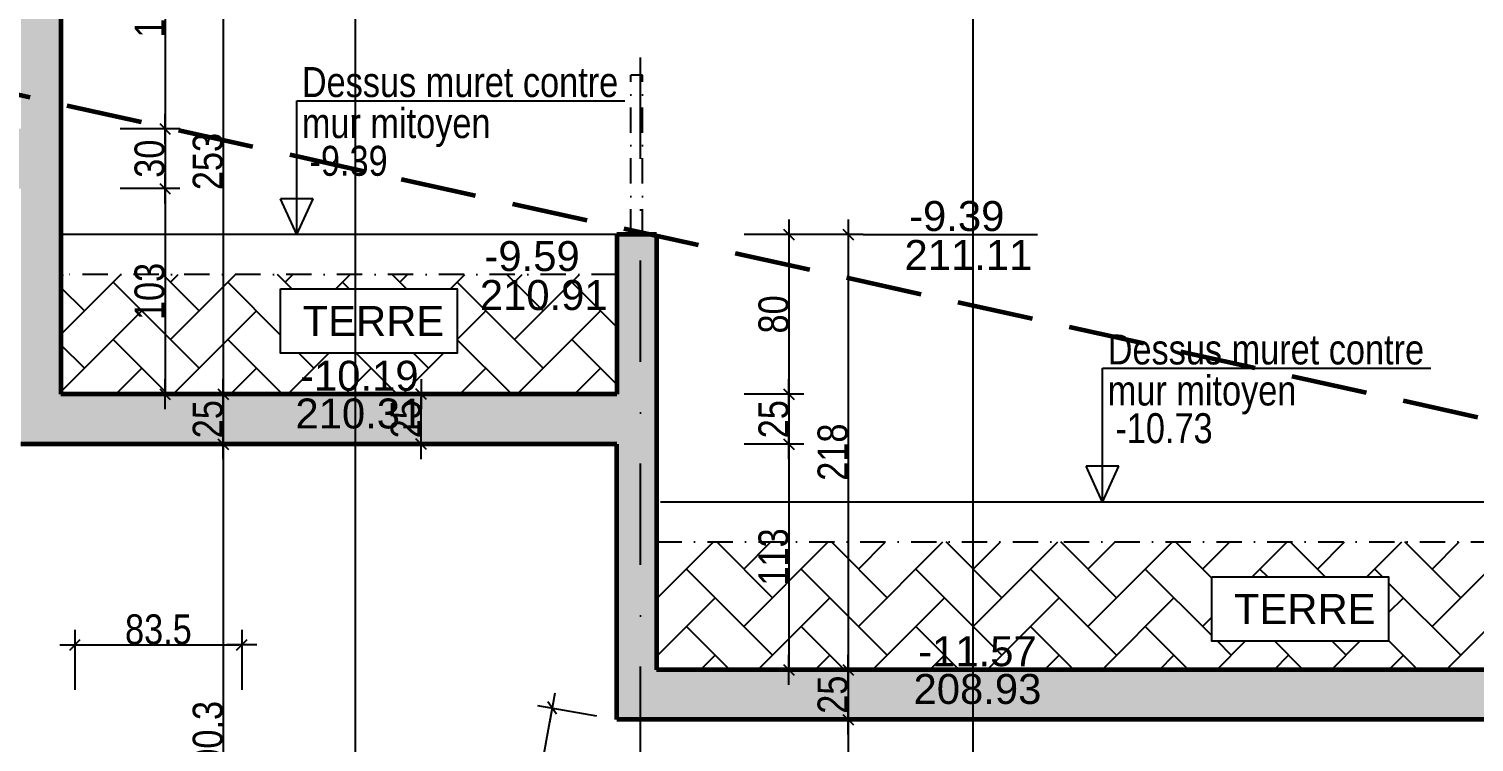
# Model space of a CAD drawing. Header units: millimetres. Extents: x 11663 to 22207, y 4553 to 8762.
# Drawn here: x 16309 to 17033, y 7710 to 8067 of the extents above; entities that cross this region are included whole.
import ezdxf

# ---------------------------------------------------------------- set-up
doc = ezdxf.new("R2010")
doc.units = ezdxf.units.MM
doc.linetypes.add('CACHEX2', pattern=[19.05, 12.7, -6.35])
doc.linetypes.add('TIRETPTX2', pattern=[50.8, 25.4, -12.7, 0, -12.7])
for name, color, linetype in [('01_cote_gen', 4, 'Continuous'), ('01_linteaux', 2, 'Continuous'), ('01_poch_BN', 9, 'Continuous'), ('01_poch_murs', 253, 'Continuous'), ('01_texte', 230, 'Continuous'), ('AA_COTES', 2, 'Continuous')]:
    doc.layers.add(name, color=color, linetype=linetype)
doc.layers.add('01_murs_coup', color=5, linetype='Continuous', lineweight=60)
doc.styles.add('ARIAL NA', font='ARIALN.TTF')
doc.styles.add('MATTE_TXT', font='arial.ttf')
doc.styles.add('STYLE2', font='ARIALN.TTF')
doc.dimstyles.new('JB50', dxfattribs={"dimscale": 0.1, "dimtxt": 150, "dimasz": 15, "dimexe": 0.1, "dimexo": 0.1, "dimgap": 0.09, "dimtad": 1, "dimdec": 1, "dimdsep": 46, "dimtxsty": 'STYLE2', "dimblk1": 'BOND_G', "dimblk2": 'BOND_D', "dimsah": 1, "dimcen": 1.5, "dimdle": 0.01, "dimse1": 1, "dimse2": 1, "dimclrd": 4, "dimclre": 2, "dimclrt": 6, "dimazin": 2, "dimtfac": 2.333333, "dimtdec": 1, "dimtix": 1, "dimtmove": 2, "dimatfit": 3, "dimldrblk": 'BOND_G', "dimfxl": 1, "dimtolj": 1, "dimtzin": 0, "dimarcsym": 0})
pattern_1 = [(45, (0, 5785.036), (3e-15, 28.73682), [60.96, -20.32]), (135, (14.368, 5799.404), (3e-15, 28.73682), [60.96, -20.32])]

# ---------------------------------------------------------------- blocks, each defined once
blk = doc.blocks.new('BOND_G')
at = {"layer": 'AA_COTES', "color": 0}
for p, q in [((0, -5), (0, 15)), ((5, 0), (-5, 0)), ((1.77, 1.77), (-1.77, -1.77))]:
    blk.add_line(p, q, dxfattribs=at)
blk = doc.blocks.new('BOND_D')
at = {"layer": 'AA_COTES', "color": 0}
for p, q in [((0, 5), (0, -15)), ((5, 0), (-5, 0)), ((-1.77, -1.77), (1.77, 1.77))]:
    blk.add_line(p, q, dxfattribs=at)
blk = doc.blocks.new('*D139')
at = {"layer": '01_cote_gen', "color": 4, "lineweight": -2, "transparency": 16777216}
blk.add_line((16333.67, 7758.67), (16414.27, 7758.67), dxfattribs=at)
at = {"layer": 'Defpoints', "color": 0, "transparency": 16777216}
for p in [(16415.77, 7758.67), (16332.17, 7706.21), (16415.77, 5569.6)]:
    blk.add_point(p, dxfattribs=at)
at = {"layer": '01_cote_gen', "color": 4, "lineweight": -2, "transparency": 16777216, "xscale": 1.5, "yscale": 1.5, "zscale": 1.5, "rotation": 180}
blk.add_blockref('BOND_G', (16332.17, 7758.67), dxfattribs=at)
at = {"layer": '01_cote_gen', "color": 4, "lineweight": -2, "transparency": 16777216, "xscale": 1.5, "yscale": 1.5, "zscale": 1.5}
blk.add_blockref('BOND_D', (16415.77, 7758.67), dxfattribs=at)
at = {"layer": '01_cote_gen', "color": 6, "transparency": 16777216, "insert": (16373.97, 7766.34), "char_height": 15, "attachment_point": 5, "style": 'STYLE2'}
blk.add_mtext('\\A1;83.5', dxfattribs=at)
blk = doc.blocks.new('*D153')
at = {"layer": '01_cote_gen', "color": 4, "lineweight": -2, "transparency": 16777216}
blk.add_line((16406.45, 8135.7), (16406.45, 7885.7), dxfattribs=at)
at = {"layer": 'Defpoints', "color": 0, "transparency": 16777216}
for p in [(16325.09, 8137.2), (16377.29, 7884.2), (16406.45, 7884.2)]:
    blk.add_point(p, dxfattribs=at)
at = {"layer": '01_cote_gen', "color": 4, "lineweight": -2, "transparency": 16777216, "xscale": 1.5, "yscale": 1.5, "zscale": 1.5}
for name, p, rotation in [('BOND_G', (16406.45, 8137.2), 90), ('BOND_D', (16406.45, 7884.2), 270)]:
    blk.add_blockref(name, p, dxfattribs=dict(at, rotation=rotation))
at = {"layer": '01_cote_gen', "color": 6, "transparency": 16777216, "insert": (16398.78, 8000.78), "char_height": 15, "attachment_point": 5, "rotation": 90, "style": 'STYLE2'}
blk.add_mtext('\\A1;253', dxfattribs=at)
blk = doc.blocks.new('*D154')
at = {"layer": '01_cote_gen', "color": 4, "lineweight": -2, "transparency": 16777216}
blk.add_line((16377.29, 8135.7), (16377.29, 8018.7), dxfattribs=at)
at = {"layer": 'Defpoints', "color": 0, "transparency": 16777216}
for p in [(16325.09, 8137.2), (16305.09, 8017.2), (16377.29, 8017.2)]:
    blk.add_point(p, dxfattribs=at)
at = {"layer": '01_cote_gen', "color": 4, "lineweight": -2, "transparency": 16777216, "xscale": 1.5, "yscale": 1.5, "zscale": 1.5}
for name, p, rotation in [('BOND_G', (16377.29, 8137.2), 90), ('BOND_D', (16377.29, 8017.2), 270)]:
    blk.add_blockref(name, p, dxfattribs=dict(at, rotation=rotation))
at = {"layer": '01_cote_gen', "color": 6, "transparency": 16777216, "insert": (16369.62, 8077.2), "char_height": 15, "attachment_point": 5, "rotation": 90, "style": 'STYLE2'}
blk.add_mtext('\\A1;120', dxfattribs=at)
blk = doc.blocks.new('*D155')
at = {"layer": '01_cote_gen', "color": 4, "lineweight": -2, "transparency": 16777216}
blk.add_line((16377.29, 8015.7), (16377.29, 7988.7), dxfattribs=at)
at = {"layer": 'Defpoints', "color": 0, "transparency": 16777216}
for p in [(16354.79, 8017.2), (16305.09, 7987.2), (16377.29, 7987.2)]:
    blk.add_point(p, dxfattribs=at)
at = {"layer": '01_cote_gen', "color": 4, "lineweight": -2, "transparency": 16777216, "xscale": 1.5, "yscale": 1.5, "zscale": 1.5}
for name, p, rotation in [('BOND_G', (16377.29, 8017.2), 90), ('BOND_D', (16377.29, 7987.2), 270)]:
    blk.add_blockref(name, p, dxfattribs=dict(at, rotation=rotation))
at = {"layer": '01_cote_gen', "color": 6, "transparency": 16777216, "insert": (16369.62, 8002.2), "char_height": 15, "attachment_point": 5, "rotation": 90, "style": 'STYLE2'}
blk.add_mtext('\\A1;30', dxfattribs=at)
blk = doc.blocks.new('*D156')
at = {"layer": '01_cote_gen', "color": 4, "lineweight": -2, "transparency": 16777216}
blk.add_line((16377.29, 7985.7), (16377.29, 7885.7), dxfattribs=at)
at = {"layer": 'Defpoints', "color": 0, "transparency": 16777216}
for p in [(16354.79, 7987.2), (16354.79, 7884.2), (16377.29, 7884.2)]:
    blk.add_point(p, dxfattribs=at)
at = {"layer": '01_cote_gen', "color": 4, "lineweight": -2, "transparency": 16777216, "xscale": 1.5, "yscale": 1.5, "zscale": 1.5}
for name, p, rotation in [('BOND_G', (16377.29, 7987.2), 90), ('BOND_D', (16377.29, 7884.2), 270)]:
    blk.add_blockref(name, p, dxfattribs=dict(at, rotation=rotation))
at = {"layer": '01_cote_gen', "color": 6, "transparency": 16777216, "insert": (16369.62, 7935.7), "char_height": 15, "attachment_point": 5, "rotation": 90, "style": 'STYLE2'}
blk.add_mtext('\\A1;103', dxfattribs=at)
blk = doc.blocks.new('*D157')
at = {"layer": '01_cote_gen', "color": 4, "lineweight": -2, "transparency": 16777216}
blk.add_line((16406.45, 7882.7), (16406.45, 7860.7), dxfattribs=at)
at = {"layer": 'Defpoints', "color": 0, "transparency": 16777216}
for p in [(16393.89, 7884.2), (16393.89, 7859.2), (16406.45, 7859.2)]:
    blk.add_point(p, dxfattribs=at)
at = {"layer": '01_cote_gen', "color": 4, "lineweight": -2, "transparency": 16777216, "xscale": 1.5, "yscale": 1.5, "zscale": 1.5}
for name, p, rotation in [('BOND_G', (16406.45, 7884.2), 90), ('BOND_D', (16406.45, 7859.2), 270)]:
    blk.add_blockref(name, p, dxfattribs=dict(at, rotation=rotation))
at = {"layer": '01_cote_gen', "color": 6, "transparency": 16777216, "insert": (16398.78, 7871.7), "char_height": 15, "attachment_point": 5, "rotation": 90, "style": 'STYLE2'}
blk.add_mtext('\\A1;25', dxfattribs=at)
blk = doc.blocks.new('*D158')
at = {"layer": '01_cote_gen', "color": 4, "lineweight": -2, "transparency": 16777216}
blk.add_line((16689.96, 7962.7), (16689.96, 7885.7), dxfattribs=at)
at = {"layer": 'Defpoints', "color": 0, "transparency": 16777216}
for p in [(16667.46, 7964.2), (16551.55, 7884.2), (16689.96, 7884.2)]:
    blk.add_point(p, dxfattribs=at)
at = {"layer": '01_cote_gen', "color": 4, "lineweight": -2, "transparency": 16777216, "xscale": 1.5, "yscale": 1.5, "zscale": 1.5}
for name, p, rotation in [('BOND_G', (16689.96, 7964.2), 90), ('BOND_D', (16689.96, 7884.2), 270)]:
    blk.add_blockref(name, p, dxfattribs=dict(at, rotation=rotation))
at = {"layer": '01_cote_gen', "color": 6, "transparency": 16777216, "insert": (16682.29, 7924.2), "char_height": 15, "attachment_point": 5, "rotation": 90, "style": 'STYLE2'}
blk.add_mtext('\\A1;80', dxfattribs=at)
blk = doc.blocks.new('*D159')
at = {"layer": '01_cote_gen', "color": 4, "lineweight": -2, "transparency": 16777216}
blk.add_line((16689.96, 7882.7), (16689.96, 7860.7), dxfattribs=at)
at = {"layer": 'Defpoints', "color": 0, "transparency": 16777216}
for p in [(16667.46, 7884.2), (16581.8, 7859.2), (16689.96, 7859.2)]:
    blk.add_point(p, dxfattribs=at)
at = {"layer": '01_cote_gen', "color": 4, "lineweight": -2, "transparency": 16777216, "xscale": 1.5, "yscale": 1.5, "zscale": 1.5}
for name, p, rotation in [('BOND_G', (16689.96, 7884.2), 90), ('BOND_D', (16689.96, 7859.2), 270)]:
    blk.add_blockref(name, p, dxfattribs=dict(at, rotation=rotation))
at = {"layer": '01_cote_gen', "color": 6, "transparency": 16777216, "insert": (16682.29, 7871.7), "char_height": 15, "attachment_point": 5, "rotation": 90, "style": 'STYLE2'}
blk.add_mtext('\\A1;25', dxfattribs=at)
blk = doc.blocks.new('*D160')
at = {"layer": '01_cote_gen', "color": 4, "lineweight": -2, "transparency": 16777216}
blk.add_line((16689.96, 7857.7), (16689.96, 7747.7), dxfattribs=at)
at = {"layer": 'Defpoints', "color": 0, "transparency": 16777216}
for p in [(16667.46, 7859.2), (16667.46, 7746.2), (16689.96, 7746.2)]:
    blk.add_point(p, dxfattribs=at)
at = {"layer": '01_cote_gen', "color": 4, "lineweight": -2, "transparency": 16777216, "xscale": 1.5, "yscale": 1.5, "zscale": 1.5}
for name, p, rotation in [('BOND_G', (16689.96, 7859.2), 90), ('BOND_D', (16689.96, 7746.2), 270)]:
    blk.add_blockref(name, p, dxfattribs=dict(at, rotation=rotation))
at = {"layer": '01_cote_gen', "color": 6, "transparency": 16777216, "insert": (16682.29, 7802.7), "char_height": 15, "attachment_point": 5, "rotation": 90, "style": 'STYLE2'}
blk.add_mtext('\\A1;113', dxfattribs=at)
blk = doc.blocks.new('*D161')
at = {"layer": '01_cote_gen', "color": 4, "lineweight": -2, "transparency": 16777216}
blk.add_line((16719.57, 7962.7), (16719.57, 7747.7), dxfattribs=at)
at = {"layer": 'Defpoints', "color": 0, "transparency": 16777216}
for p in [(16697.46, 7964.2), (16716.3, 7746.2), (16719.57, 7746.2)]:
    blk.add_point(p, dxfattribs=at)
at = {"layer": '01_cote_gen', "color": 4, "lineweight": -2, "transparency": 16777216, "xscale": 1.5, "yscale": 1.5, "zscale": 1.5}
for name, p, rotation in [('BOND_G', (16719.57, 7964.2), 90), ('BOND_D', (16719.57, 7746.2), 270)]:
    blk.add_blockref(name, p, dxfattribs=dict(at, rotation=rotation))
at = {"layer": '01_cote_gen', "color": 6, "transparency": 16777216, "insert": (16711.9, 7855.2), "char_height": 15, "attachment_point": 5, "rotation": 90, "style": 'STYLE2'}
blk.add_mtext('\\A1;218', dxfattribs=at)
blk = doc.blocks.new('*D181')
at = {"layer": '01_cote_gen', "color": 4, "lineweight": -2, "transparency": 16777216}
blk.add_line((16719.57, 7744.7), (16719.57, 7722.7), dxfattribs=at)
at = {"layer": 'Defpoints', "color": 0, "transparency": 16777216}
for p in [(16712.07, 7746.2), (16712.07, 7721.2), (16719.57, 7721.2)]:
    blk.add_point(p, dxfattribs=at)
at = {"layer": '01_cote_gen', "color": 4, "lineweight": -2, "transparency": 16777216, "xscale": 1.5, "yscale": 1.5, "zscale": 1.5}
for name, p, rotation in [('BOND_G', (16719.57, 7746.2), 90), ('BOND_D', (16719.57, 7721.2), 270)]:
    blk.add_blockref(name, p, dxfattribs=dict(at, rotation=rotation))
at = {"layer": '01_cote_gen', "color": 6, "transparency": 16777216, "insert": (16711.9, 7733.7), "char_height": 15, "attachment_point": 5, "rotation": 90, "style": 'STYLE2'}
blk.add_mtext('\\A1;25', dxfattribs=at)
blk = doc.blocks.new('*D182')
at = {"layer": '01_cote_gen', "color": 4, "lineweight": -2, "transparency": 16777216}
blk.add_line((16719.57, 7719.7), (16719.57, 7506.69), dxfattribs=at)
at = {"layer": 'Defpoints', "color": 0, "transparency": 16777216}
for p in [(16697.07, 7721.2), (16603.65, 7505.19), (16719.57, 7505.19)]:
    blk.add_point(p, dxfattribs=at)
at = {"layer": '01_cote_gen', "color": 4, "lineweight": -2, "transparency": 16777216, "xscale": 1.5, "yscale": 1.5, "zscale": 1.5}
for name, p, rotation in [('BOND_G', (16719.57, 7721.2), 90), ('BOND_D', (16719.57, 7505.19), 270)]:
    blk.add_blockref(name, p, dxfattribs=dict(at, rotation=rotation))
at = {"layer": '01_cote_gen', "color": 6, "transparency": 16777216, "insert": (16711.9, 7589.89), "char_height": 15, "attachment_point": 5, "rotation": 90, "style": 'STYLE2'}
blk.add_mtext('\\A1;216', dxfattribs=at)
blk = doc.blocks.new('*D183')
at = {"layer": '01_cote_gen', "color": 4, "lineweight": -2, "transparency": 16777216}
blk.add_line((16533.96, 7519.25), (16571.08, 7725.54), dxfattribs=at)
at = {"layer": 'Defpoints', "color": 0, "transparency": 16777216}
for p in [(16571.35, 7727.02), (16603.65, 7721.2), (16566, 7511.96)]:
    blk.add_point(p, dxfattribs=at)
at = {"layer": '01_cote_gen', "color": 4, "lineweight": -2, "transparency": 16777216, "xscale": 1.5, "yscale": 1.5, "zscale": 1.5}
for name, p, rotation in [('BOND_D', (16571.35, 7727.02), 79.79862876551576), ('BOND_G', (16533.7, 7517.78), 259.7986287655157)]:
    blk.add_blockref(name, p, dxfattribs=dict(at, rotation=rotation))
at = {"layer": '01_cote_gen', "color": 6, "transparency": 16777216, "insert": (16539.36, 7603.89), "char_height": 15, "attachment_point": 5, "rotation": 79.79863, "style": 'STYLE2'}
blk.add_mtext('\\A1;212.6', dxfattribs=at)
blk = doc.blocks.new('*D100')
at = {"layer": '01_cote_gen', "color": 4, "lineweight": -2, "transparency": 16777216}
blk.add_line((16406.45, 7857.7), (16406.45, 7560.41), dxfattribs=at)
at = {"layer": 'Defpoints', "color": 0, "transparency": 16777216}
for p in [(16305.09, 7859.2), (16305.09, 7558.91), (16406.45, 7558.91)]:
    blk.add_point(p, dxfattribs=at)
at = {"layer": '01_cote_gen', "color": 4, "lineweight": -2, "transparency": 16777216, "xscale": 1.5, "yscale": 1.5, "zscale": 1.5}
for name, p, rotation in [('BOND_G', (16406.45, 7859.2), 90), ('BOND_D', (16406.45, 7558.91), 270)]:
    blk.add_blockref(name, p, dxfattribs=dict(at, rotation=rotation))
at = {"layer": '01_cote_gen', "color": 6, "transparency": 16777216, "insert": (16398.78, 7709.06), "char_height": 15, "attachment_point": 5, "rotation": 90, "style": 'STYLE2'}
blk.add_mtext('\\A1;300.3', dxfattribs=at)
blk = doc.blocks.new('*D197')
at = {"layer": '01_cote_gen', "color": 4, "lineweight": -2, "transparency": 16777216}
blk.add_line((16505.66, 7860.7), (16505.66, 7882.7), dxfattribs=at)
at = {"layer": 'Defpoints', "color": 0, "transparency": 16777216}
for p in [(16505.66, 7884.2), (16541.71, 7884.2), (16541.71, 7859.2)]:
    blk.add_point(p, dxfattribs=at)
at = {"layer": '01_cote_gen', "color": 4, "lineweight": -2, "transparency": 16777216, "xscale": 1.5, "yscale": 1.5, "zscale": 1.5}
for name, p, rotation in [('BOND_D', (16505.66, 7884.2), 90), ('BOND_G', (16505.66, 7859.2), 270)]:
    blk.add_blockref(name, p, dxfattribs=dict(at, rotation=rotation))
at = {"layer": '01_cote_gen', "color": 6, "transparency": 16777216, "insert": (16497.99, 7871.7), "char_height": 15, "attachment_point": 5, "rotation": 90, "style": 'STYLE2'}
blk.add_mtext('\\A1;25', dxfattribs=at)

msp = doc.modelspace()

# ---------------------------------------------------------------- hatches: boundary and pattern name
at = {"layer": '01_poch_BN'}
h = msp.add_hatch(color=256, dxfattribs=at)
h.dxf.hatch_style = 1
h.paths.add_polyline_path([(16325.09, 8029.56), (16305.09, 8033.98), (16305.09, 8017.2), (15792.37, 8017.2), (15792.37, 8117.2), (15772.37, 8117.2), (15772.37, 8017.2), (15218.94, 8017.2), (15218.94, 8132.2), (15218.94, 8137.2), (15202.98, 8139.2), (15202.94, 8134.2), (15202.94, 7987.2), (16305.09, 7987.2), (16305.09, 7859.2), (16603.65, 7859.2), (16603.65, 7721.2), (17236.18, 7721.2), (17236.18, 7607.2), (18502.22, 7607.2), (18328.49, 7632.2), (17439.65, 7632.2), (17439.65, 7697.2), (17419.65, 7697.2), (17419.65, 7632.2), (17256.18, 7632.2), (17256.18, 7830.2), (17236.18, 7830.2), (17236.18, 7746.2), (16623.65, 7746.2), (16623.65, 7964.2), (16603.65, 7964.2), (16603.65, 7884.2), (16325.09, 7884.2)])
h.paths.add_polyline_path([(16325.09, 8137.2), (16305.09, 8137.2), (16305.09, 8033.98), (16325.09, 8029.56)], flags=17)
h.paths.add_polyline_path([(18803.65, 7697.2), (18787.65, 7697.2), (18787.65, 7632.2), (18328.49, 7632.2), (18502.22, 7607.2), (18787.65, 7607.2), (18787.65, 7566.13), (18803.65, 7563.83)])
h.paths.add_polyline_path([(18803.65, 7563.83), (18787.65, 7566.13), (18787.65, 7459.24), (18803.65, 7459.24)])
h.paths.add_polyline_path([(18046.95, 7357.2), (17425.99, 7357.2), (15719.99, 7664.2), (15202.94, 7664.2), (15202.94, 7644.2), (15718.21, 7644.2), (17424.21, 7337.2), (18045.16, 7337.2), (18803.65, 7200.68), (18803.65, 7221)])
at = {"layer": '01_poch_murs'}
h = msp.add_hatch(dxfattribs=at)
h.set_pattern_fill('AR-HBONE', color=256, scale=0.2)
h.set_pattern_definition(pattern_1)
h.paths.add_polyline_path([(16603.65, 7944.2), (16325.09, 7944.2), (16325.09, 7884.2), (16603.65, 7884.2)])
h.paths.add_polyline_path([(16523.78, 7904.72), (16435.19, 7904.72), (16435.19, 7937.01), (16523.78, 7937.01)], flags=16)
h.paths.add_polyline_path([(16385.16, 7909.84), (16385.16, 7960.34), (16353.93, 7960.34), (16353.93, 7909.84)], flags=9)
h.paths.add_polyline_path([(16442.48, 7909.66), (16521, 7909.66), (16521, 7932.16), (16442.48, 7932.16)], flags=8)
h.paths.add_polyline_path([(16441.13, 7881.89), (16508.2, 7881.89), (16508.2, 7904.87), (16441.13, 7904.87)], flags=9)
h = msp.add_hatch(dxfattribs=at)
h.set_pattern_fill('AR-HBONE', color=256, scale=0.2)
h.set_pattern_definition(pattern_1)
h.paths.add_polyline_path([(17149.65, 7810.2), (16623.65, 7810.2), (16623.65, 7746.2), (17149.65, 7746.2)])
h.paths.add_polyline_path([(16901.88, 7792.74), (16990.48, 7792.74), (16990.48, 7760.45), (16901.88, 7760.45)], flags=16)
h.paths.add_polyline_path([(16697.83, 7784.11), (16697.83, 7820.28), (16666.6, 7820.28), (16666.6, 7784.11)], flags=9)
h.paths.add_polyline_path([(16909.18, 7765.39), (16987.7, 7765.39), (16987.7, 7787.89), (16909.18, 7787.89)], flags=8)
h.paths.add_polyline_path([(16750.87, 7743.89), (16817.94, 7743.89), (16817.94, 7766.87), (16750.87, 7766.87)], flags=9)

# ---------------------------------------------------------------- linework, layer by layer
at = {"layer": '01_linteaux', "linetype": 'TIRETPTX2', "ltscale": 2}
msp.add_line((16615.65, 6883.37), (16615.65, 8318.95), dxfattribs=at)
at = {"layer": '01_linteaux', "linetype": 'TIRETPTX2', "ltscale": 0.5}
for p, q in [((16616.65, 8044.03), (16610.65, 8044.03)), ((16610.65, 7964.2), (16610.65, 8044.03)), ((16616.65, 7964.2), (16616.65, 8044.03)), ((16603.65, 7944.2), (16325.09, 7944.2)), ((16623.65, 7810.2), (17236.18, 7810.2))]:
    msp.add_line(p, q, dxfattribs=at)
at = {"layer": '01_linteaux'}
for p, q in [((16605.57, 7964.15), (16325.09, 7964.15)), ((17236.18, 7830.2), (16625.57, 7830.2))]:
    msp.add_line(p, q, dxfattribs=at)
at = {"layer": '01_murs_coup'}
for p, q in [((16325.09, 8137.2), (16325.09, 7884.2)), ((16603.65, 7964.2), (16603.65, 7884.2)), ((16623.65, 7964.2), (16603.65, 7964.2)), ((16623.65, 7964.2), (16623.65, 7746.2)), ((16603.65, 7884.2), (16325.09, 7884.2)), ((16603.65, 7859.2), (16305.09, 7859.2)), ((16603.65, 7721.2), (16603.65, 7859.2)), ((17236.18, 7746.2), (16623.65, 7746.2)), ((17236.18, 7721.2), (16603.65, 7721.2))]:
    msp.add_line(p, q, dxfattribs=at)
at = {"layer": '01_murs_coup', "linetype": 'CACHEX2', "ltscale": 3}
msp.add_lwpolyline([(13488.03, 8634.48), (13898.28, 8541.2), (15673.02, 8173.2), (16272.36, 8041.2), (17563.17, 7756.2), (17904.59, 7693.2), (19739.17, 7429.2), (20425.52, 7322.2), (21080.46, 7223.33)], dxfattribs=at)
at = {"layer": '01_poch_BN'}
for p, q in [((16472.58, 8260.69), (16472.58, 6937.68)), ((16782.09, 8260.69), (16782.09, 6937.68))]:
    msp.add_line(p, q, dxfattribs=at)
at = {"layer": '01_texte'}
for p, q in [((16443.3, 7964.15), (16443.3, 8031.19)), ((16443.3, 8031.19), (16607.78, 8031.19)), ((16443.3, 7964.15), (16435.11, 7982.16)), ((16451.49, 7982.16), (16435.11, 7982.16)), ((16443.3, 7964.15), (16451.49, 7982.16)), ((16727.07, 7964.2), (16814.51, 7964.2)), ((16847.14, 7830.2), (16847.14, 7897.25)), ((16847.14, 7897.25), (17011.62, 7897.25)), ((16847.14, 7830.2), (16838.95, 7848.22)), ((16855.33, 7848.22), (16838.95, 7848.22)), ((16847.14, 7830.2), (16855.33, 7848.22))]:
    msp.add_line(p, q, dxfattribs=at)
for points in [[(16435.19, 7937.01), (16523.78, 7937.01), (16523.78, 7904.72), (16435.19, 7904.72)], [(16901.88, 7792.74), (16990.48, 7792.74), (16990.48, 7760.45), (16901.88, 7760.45)]]:
    msp.add_lwpolyline(points, close=True, dxfattribs=at)

# ---------------------------------------------------------------- texts
for s, style, p in [('Dessus muret contre', 'ARIAL NA', (16445.87, 8033.09)), ('mur mitoyen', 'ARIAL NA', (16445.87, 8012.53)), ('-9.39', 'ARIAL NA', (16449.71, 7993.65)), ('-9.39', 'MATTE_TXT', (16750.17, 7965.98)), ('-9.59', 'MATTE_TXT', (16537.36, 7945.92)), ('211.11', 'MATTE_TXT', (16747.86, 7946.46)), ('210.91', 'MATTE_TXT', (16535.05, 7926.41)), ('TERRE', 'MATTE_TXT', (16446.23, 7913.41)), ('Dessus muret contre', 'ARIAL NA', (16849.71, 7899.14)), ('-10.19', 'MATTE_TXT', (16444.96, 7885.98)), ('mur mitoyen', 'ARIAL NA', (16849.71, 7878.58)), ('210.31', 'MATTE_TXT', (16442.64, 7867.07)), ('-10.73', 'ARIAL NA', (16853.55, 7859.7)), ('TERRE', 'MATTE_TXT', (16912.93, 7769.14)), ('-11.57', 'MATTE_TXT', (16754.7, 7747.98)), ('208.93', 'MATTE_TXT', (16752.39, 7729.07))]:
    msp.add_text(s, height=15, dxfattribs=dict(at, style=style)).set_placement(p)

# ---------------------------------------------------------------- dimensions: what is measured, and where the dimension line sits
at = {"layer": '01_cote_gen'}
for base, p1, p2, picture, middle in [((16377.29, 8017.2), (16325.09, 8137.2), (16305.09, 8017.2), '*D154', (16369.62, 8077.2)), ((16377.29, 7987.2), (16354.79, 8017.2), (16305.09, 7987.2), '*D155', (16369.62, 8002.2)), ((16377.29, 7884.2), (16354.79, 7987.2), (16354.79, 7884.2), '*D156', (16369.62, 7935.7)), ((16689.96, 7884.2), (16667.46, 7964.2), (16551.55, 7884.2), '*D158', (16682.29, 7924.2)), ((16719.57, 7746.2), (16697.46, 7964.2), (16716.3, 7746.2), '*D161', (16711.9, 7855.2)), ((16406.45, 7859.2), (16393.89, 7884.2), (16393.89, 7859.2), '*D157', (16398.78, 7871.7)), ((16505.66, 7884.2), (16541.71, 7859.2), (16541.71, 7884.2), '*D197', (16497.99, 7871.7)), ((16689.96, 7859.2), (16667.46, 7884.2), (16581.8, 7859.2), '*D159', (16682.29, 7871.7)), ((16406.45, 7558.91), (16305.09, 7859.2), (16305.09, 7558.91), '*D100', (16398.78, 7709.06)), ((16689.96, 7746.2), (16667.46, 7859.2), (16667.46, 7746.2), '*D160', (16682.29, 7802.7)), ((16719.57, 7721.2), (16712.07, 7746.2), (16712.07, 7721.2), '*D181', (16711.9, 7733.7))]:
    dim = msp.add_linear_dim(base=base, p1=p1, p2=p2, angle=90, dimstyle='JB50', dxfattribs=at)
    dim.commit()
    dim.dimension.update_dxf_attribs({"geometry": picture, "text_midpoint": middle})
for base, p1, p2, angle, picture, middle, dimtype in [((16406.45, 7884.2), (16325.09, 8137.2), (16377.29, 7884.2), 90, '*D153', (16398.78, 8000.78), 160), ((16571.35, 7727.02), (16566, 7511.96), (16603.65, 7721.2), 79.79863, '*D183', (16539.36, 7603.89), 161), ((16719.57, 7505.19), (16697.07, 7721.2), (16603.65, 7505.19), 90, '*D182', (16711.9, 7589.89), 160)]:
    dim = msp.add_linear_dim(base=base, p1=p1, p2=p2, angle=angle, dimstyle='JB50', dxfattribs=at)
    dim.commit()
    dim.dimension.update_dxf_attribs({"geometry": picture, "text_midpoint": middle, "dimtype": dimtype})
dim = msp.add_linear_dim(base=(16415.77, 7758.67), p1=(16332.17, 7706.21), p2=(16415.77, 5569.6), text='83.5', dimstyle='JB50', dxfattribs=at)
dim.commit()
dim.dimension.update_dxf_attribs({"geometry": '*D139', "text_midpoint": (16373.97, 7766.34)})

doc.saveas('drawing.dxf')
